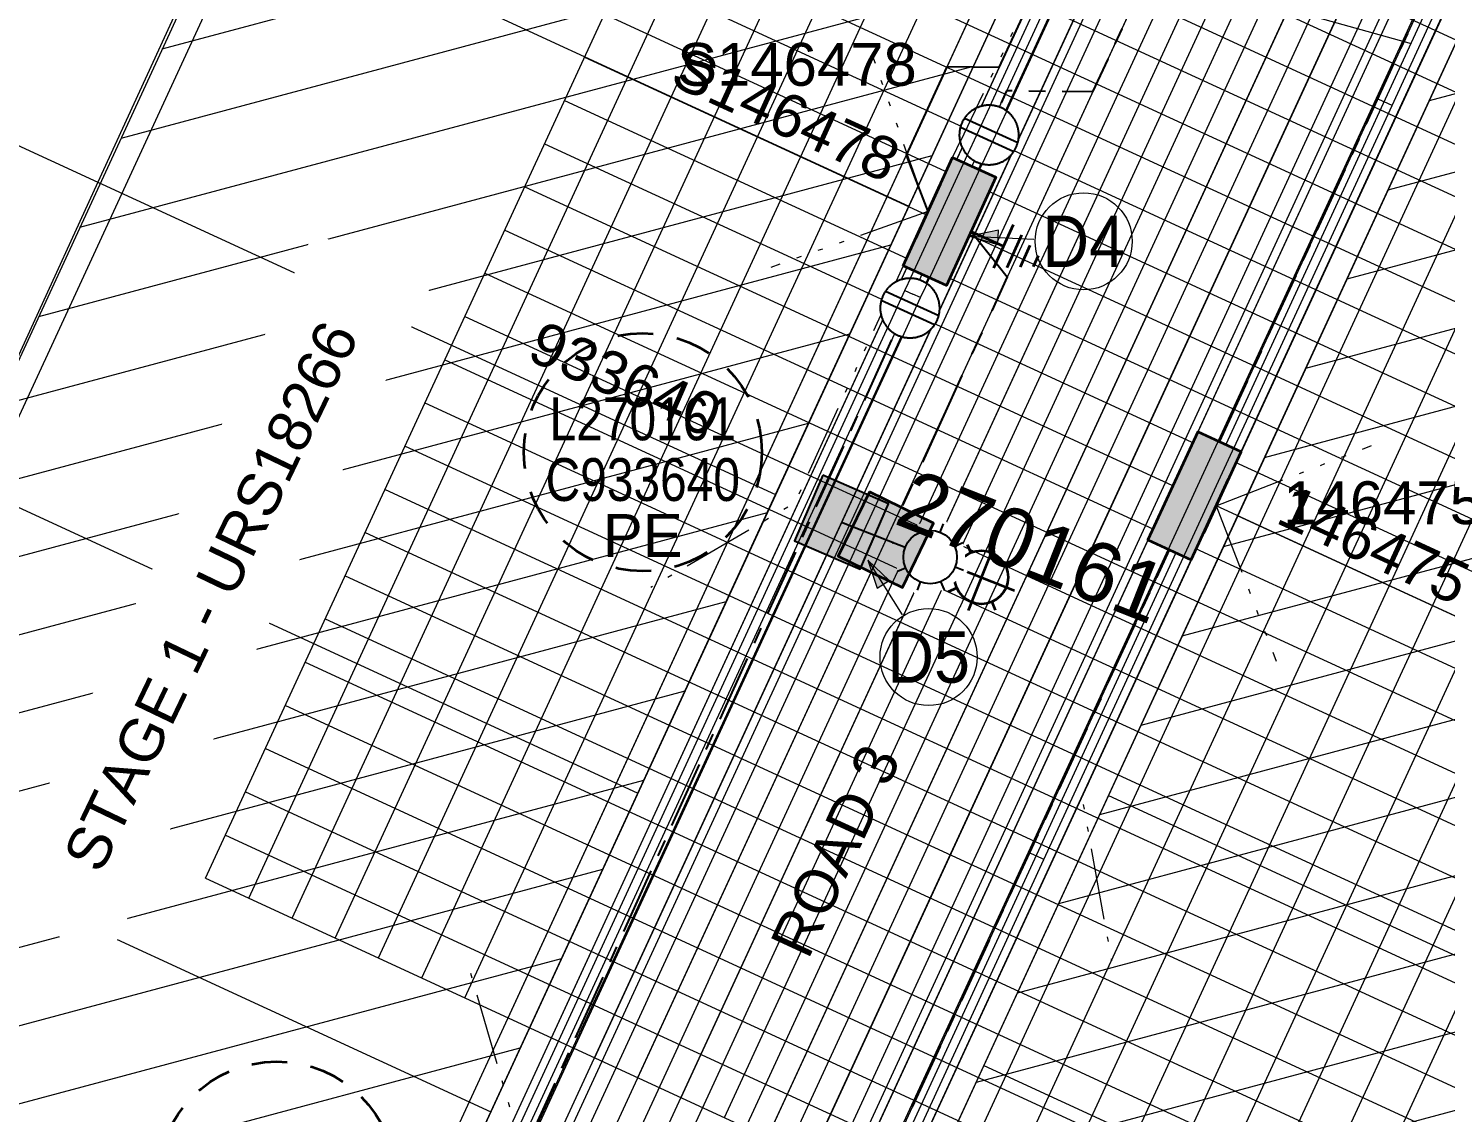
# Model space of a CAD drawing. Header units: metres. Extents: x 0 to 307451, y 0 to 6277344.
# Drawn here: x 305164.5 to 305224.1, y 6275238.9 to 6275284.5 of the extents above; entities that cross this region are included whole.
import ezdxf
from ezdxf import colors
from ezdxf.entities.mleader import LeaderData, LeaderLine
from ezdxf.enums import TextEntityAlignment as Align
from ezdxf.math import Vec2, Vec3

# ---------------------------------------------------------------- set-up
doc = ezdxf.new("R2010")
doc.units = ezdxf.units.M
for name, pattern in [('Cable Exist UG', [7, 4, -1, 1, -1]), ('Dash', [5, 3, -2]), ('PHANTOMX2', [6.6, 3, -0.75, 0.2, -0.75, 0.2, -0.75, 0.2, -0.75])]:
    doc.linetypes.add(name, pattern=pattern)
doc.layers.get('0').update_dxf_attribs({"color": 6})
for name, color, linetype, lineweight in [('_User Miscellaneous1', 30, 'Continuous', 13), ('_User Miscellaneous2', 31, 'Continuous', 13), ('_User Miscellaneous3', 51, 'Continuous', 13), ('_User Miscellaneous7', 3, 'Continuous', 13), ('_User Miscellaneous9', 211, 'Continuous', 13), ('_User_LV_Exist', 5, 'Continuous', 35), ('_User_SL_Exist', 4, 'Continuous', 35), ('Cadastre Developer_SP_NEW', 92, 'Continuous', 15), ('Cadastre Roads_SP_NEW', 214, 'Continuous', 15)]:
    doc.layers.add(name, color=color, linetype=linetype, lineweight=lineweight)
doc.layers.add('_User Miscellaneous10', color=252, linetype='Continuous', lineweight=13, plot=False, transparency=0.75)
doc.layers.add('_User Miscellaneous12', color=252, linetype='Continuous', lineweight=13, plot=False, transparency=0.5)
for name, color, linetype in [('Equip_LV_NEW', 2, 'Continuous'), ('Equip_SP_SL_EXT', 7, 'Continuous'), ('Equip_SP_SL_NEW', 2, 'Continuous'), ('Mains_LV_New_R6', 2, 'Cable Z'), ('Mains_LV_New_T84', 2, 'Cable x'), ('SupportsUG_SP_LV_EXT', 7, 'Continuous'), ('SupportsUG_SP_LV_NEW', 2, 'Continuous'), ('SupportsUG_SP_LV_SL_NEW', 2, 'Continuous')]:
    doc.layers.add(name, color=color, linetype=linetype)
doc.styles.add('SL_LABEL', font='arial.ttf', dxfattribs={"height": 2})
doc.styles.get("Standard").update_dxf_attribs({"font": 'arial.ttf'})
doc.linetypes.add('Cable New UG', pattern='A,5.5,-0.01,["X",Standard,S=1.8,R=0,X=0,Y=-0.94],-1.7', length=7.21)
doc.linetypes.add('Cable x', pattern='A,4.5,-0.01,["X",Standard,S=1.25,R=0,X=0,Y=-0.65],-1.2', length=5.71)
doc.linetypes.add('Cable Z', pattern='A,5,-0.01,["Z",Standard,S=1.5,R=0,X=0,Y=-0.75],-1.3', length=6.31)

# ---------------------------------------------------------------- blocks, each defined once
blk = doc.blocks.new('*U283')
at = {"transparency": 33554559}
for p, q in [((-50, 50), (50, 50)), ((-50, 50), (-50, -50)), ((-48, 50), (-48, -50)), ((-46, 50), (-46, -50)), ((-44, 50), (-44, -50)), ((-42, 50), (-42, -50)), ((-40, 50), (-40, -50)), ((-38, 50), (-38, -50)), ((-36, 50), (-36, -50)), ((-34, 50), (-34, -50)), ((-32, 50), (-32, -50)), ((-30, 50), (-30, -50)), ((-28, 50), (-28, -50)), ((-26, 50), (-26, -50)), ((-24, 50), (-24, -50)), ((-22, 50), (-22, -50)), ((-20, 50), (-20, -50)), ((-18, 50), (-18, -50)), ((-16, 50), (-16, -50)), ((-14, 50), (-14, -50)), ((-12, 50), (-12, -50)), ((-10, 50), (-10, -50)), ((-8, 50), (-8, -50)), ((-6, 50), (-6, -50)), ((-4, 50), (-4, -50)), ((-2, 50), (-2, -50)), ((0, 50), (0, -50)), ((2, 50), (2, -50)), ((4, 50), (4, -50)), ((-50, 48), (50, 48)), ((-50, 46), (50, 46)), ((-50, 44), (50, 44)), ((-50, 42), (50, 42)), ((-50, 40), (50, 40)), ((-50, 38), (50, 38)), ((-50, 36), (50, 36)), ((-50, 34), (50, 34)), ((-50, 32), (50, 32)), ((-50, 30), (50, 30)), ((-50, 28), (50, 28)), ((-50, 26), (50, 26)), ((-50, 24), (50, 24)), ((-50, 22), (50, 22)), ((-50, 20), (50, 20)), ((-50, 18), (50, 18)), ((-50, 16), (50, 16)), ((-50, 14), (50, 14)), ((-50, 12), (50, 12)), ((-50, 10), (50, 10)), ((-50, 8), (50, 8)), ((-50, 6), (50, 6)), ((-50, 4), (50, 4)), ((-50, 2), (50, 2)), ((-50, 0), (50, 0))]:
    blk.add_line(p, q, dxfattribs=at)
blk = doc.blocks.new('*U403')
at = {"width": 0.9}
blk.add_attdef('ASSET_NUM', text='', height=2, dxfattribs=at).set_placement((4, 2), align=Align.MIDDLE_LEFT)
for tag, p, flags in [('SUBURB', (-2, 0), 1), ('STREETNAME', (-1.8, 0), 9), ('PARENT', (-1.6, 0), 9), ('NOTES', (-1.4, 0), 9), ('LOCATION', (-1.2, 0), 9), ('LEGEND', (-1, 0), 9), ('USAGE', (-0.8, 0), 9), ('SUPPORT_TYPE', (-0.6, 0), 9), ('STATE', (-0.4, 0), 9), ('OWNED_BY', (-0.2, 0), 9)]:
    blk.add_attdef(tag, p, '', height=0.2, rotation=270, dxfattribs=dict(flags=flags))
blk.add_wipeout([(1, 2.5), (1, -2.5), (-1, -2.5), (-1, 2.5)])
at = {"layer": 'SupportsUG_SP_LV_EXT'}
h = blk.add_hatch(color=256, dxfattribs=at)
h.dxf.hatch_style = 1
h.paths.add_polyline_path([(-1, 2.5), (-1, -1.25), (-1, 1.25), (-1, -2.5), (1, -2.5), (1, 2.5)])
blk.add_lwpolyline([(-1, 2.5), (-1, -1.25), (-1, 1.25), (-1, -2.5), (1, -2.5), (1, 2.5)], close=True)
blk = doc.blocks.new('LV_UG_LINKS_CLOSED_NEW')
at = {"layer": 'Equip_LV_NEW'}
for tag, flags, p in [('ACTUAL_STATUS', 9, (3.167, -1.667)), ('CONSTRUCTED_VOLTAGE', 9, (3.167, -1.833)), ('OPERATING_VOLTAGE', 9, (3.167, -2.167)), ('ORIENTATION', 9, (3.167, -2.333)), ('NO_PHASES', 9, (3.167, -2)), ('STATE', 9, (3.167, -2.5)), ('SWITCH_TYPE', 9, (3.167, -2.667)), ('USAGE', 9, (3.167, -2.833)), ('NOTES', 9, (3.167, -3)), ('OWNED_BY', 9, (3.167, -3.167)), ('OPERATED_BY', 9, (3.167, -3.333)), ('MAINTAINED_BY', 9, (3.167, -3.5)), ('TYPE', 9, (3.167, -3.833)), ('Z', 1, (3.167, -4)), ('NUMBER_OF_PHASES', 9, (3.167, -3.667))]:
    blk.add_attdef(tag, text='', height=0.167, dxfattribs=dict(at, flags=flags)).set_placement(p, align=Align.MIDDLE_LEFT)
blk.add_wipeout([(4, 1.25), (3.969, 1.25), (3.939, 1.248), (3.908, 1.247), (3.877, 1.244), (3.847, 1.241), (3.817, 1.236), (3.786, 1.232), (3.756, 1.226), (3.726, 1.22), (3.696, 1.213), (3.667, 1.205), (3.637, 1.196), (3.608, 1.187), (3.579, 1.177), (3.55, 1.166), (3.522, 1.155), (3.493, 1.143), (3.466, 1.13), (3.438, 1.117), (3.411, 1.102), (3.384, 1.088), (3.357, 1.072), (3.331, 1.056), (3.306, 1.039), (3.28, 1.022), (3.255, 1.004), (3.231, 0.985), (3.207, 0.966), (3.184, 0.947), (3.161, 0.926), (3.138, 0.905), (3.116, 0.884), (3.095, 0.862), (3.074, 0.839), (3.053, 0.816), (3.034, 0.793), (3.015, 0.769), (2.996, 0.745), (2.978, 0.72), (2.961, 0.694), (2.944, 0.669), (2.928, 0.643), (2.912, 0.616), (2.898, 0.589), (2.883, 0.562), (2.87, 0.534), (2.857, 0.507), (2.845, 0.478), (2.834, 0.45), (2.823, 0.421), (2.813, 0.392), (2.804, 0.363), (2.795, 0.333), (2.787, 0.304), (2.78, 0.274), (2.774, 0.244), (2.768, 0.214), (2.764, 0.183), (2.759, 0.153), (2.756, 0.123), (2.753, 0.092), (2.752, 0.061), (2.75, 0.031), (2.75, 0), (2.75, -0.031), (2.752, -0.061), (2.753, -0.092), (2.756, -0.123), (2.759, -0.153), (2.764, -0.183), (2.768, -0.214), (2.774, -0.244), (2.78, -0.274), (2.787, -0.304), (2.795, -0.333), (2.804, -0.363), (2.813, -0.392), (2.823, -0.421), (2.834, -0.45), (2.845, -0.478), (2.857, -0.507), (2.87, -0.534), (2.883, -0.562), (2.898, -0.589), (2.912, -0.616), (2.928, -0.643), (2.944, -0.669), (2.961, -0.694), (2.978, -0.72), (2.996, -0.745), (3.015, -0.769), (3.034, -0.793), (3.053, -0.816), (3.074, -0.839), (3.095, -0.862), (3.116, -0.884), (3.138, -0.905), (3.161, -0.926), (3.184, -0.947), (3.207, -0.966), (3.231, -0.985), (3.255, -1.004), (3.28, -1.022), (3.306, -1.039), (3.331, -1.056), (3.357, -1.072), (3.384, -1.088), (3.411, -1.102), (3.438, -1.117), (3.466, -1.13), (3.493, -1.143), (3.522, -1.155), (3.55, -1.166), (3.579, -1.177), (3.608, -1.187), (3.637, -1.196), (3.667, -1.205), (3.696, -1.213), (3.726, -1.22), (3.756, -1.226), (3.786, -1.232), (3.817, -1.236), (3.847, -1.241), (3.877, -1.244), (3.908, -1.247), (3.939, -1.248), (3.969, -1.25), (4, -1.25), (4.031, -1.25), (4.061, -1.248), (4.092, -1.247), (4.123, -1.244), (4.153, -1.241), (4.183, -1.236), (4.214, -1.232), (4.244, -1.226), (4.274, -1.22), (4.304, -1.213), (4.333, -1.205), (4.363, -1.196), (4.392, -1.187), (4.421, -1.177), (4.45, -1.166), (4.478, -1.155), (4.507, -1.143), (4.534, -1.13), (4.562, -1.117), (4.589, -1.102), (4.616, -1.088), (4.643, -1.072), (4.669, -1.056), (4.694, -1.039), (4.72, -1.022), (4.745, -1.004), (4.769, -0.985), (4.793, -0.966), (4.816, -0.947), (4.839, -0.926), (4.862, -0.905), (4.884, -0.884), (4.905, -0.862), (4.926, -0.839), (4.947, -0.816), (4.966, -0.793), (4.985, -0.769), (5.004, -0.745), (5.022, -0.72), (5.039, -0.694), (5.056, -0.669), (5.072, -0.643), (5.088, -0.616), (5.102, -0.589), (5.117, -0.562), (5.13, -0.534), (5.143, -0.507), (5.155, -0.478), (5.166, -0.45), (5.177, -0.421), (5.187, -0.392), (5.196, -0.363), (5.205, -0.333), (5.213, -0.304), (5.22, -0.274), (5.226, -0.244), (5.232, -0.214), (5.236, -0.183), (5.241, -0.153), (5.244, -0.123), (5.247, -0.092), (5.248, -0.061), (5.25, -0.031), (5.25, 0), (5.25, 0.031), (5.248, 0.061), (5.247, 0.092), (5.244, 0.123), (5.241, 0.153), (5.236, 0.183), (5.232, 0.214), (5.226, 0.244), (5.22, 0.274), (5.213, 0.304), (5.205, 0.333), (5.196, 0.363), (5.187, 0.392), (5.177, 0.421), (5.166, 0.45), (5.155, 0.478), (5.143, 0.507), (5.13, 0.534), (5.117, 0.562), (5.102, 0.589), (5.088, 0.616), (5.072, 0.643), (5.056, 0.669), (5.039, 0.694), (5.022, 0.72), (5.004, 0.745), (4.985, 0.769), (4.966, 0.793), (4.947, 0.816), (4.926, 0.839), (4.905, 0.862), (4.884, 0.884), (4.862, 0.905), (4.839, 0.926), (4.816, 0.947), (4.793, 0.966), (4.769, 0.985), (4.745, 1.004), (4.72, 1.022), (4.694, 1.039), (4.669, 1.056), (4.643, 1.072), (4.616, 1.088), (4.589, 1.102), (4.562, 1.117), (4.534, 1.13), (4.507, 1.143), (4.478, 1.155), (4.45, 1.166), (4.421, 1.177), (4.392, 1.187), (4.363, 1.196), (4.333, 1.205), (4.304, 1.213), (4.274, 1.22), (4.244, 1.226), (4.214, 1.232), (4.183, 1.236), (4.153, 1.241), (4.123, 1.244), (4.092, 1.247), (4.061, 1.248), (4.031, 1.25)]).dxf.layer = 'Equip_LV_NEW'
for p, q in [((3.792, 1.232), (3.792, -1.232)), ((4.208, 1.232), (4.208, -1.232))]:
    blk.add_line(p, q, dxfattribs=at)
at = {"layer": 'Equip_LV_NEW', "flags": 128}
blk.add_lwpolyline([(4, 1.25), (3.969, 1.25), (3.939, 1.248), (3.908, 1.247), (3.877, 1.244), (3.847, 1.241), (3.817, 1.236), (3.786, 1.232), (3.756, 1.226), (3.726, 1.22), (3.696, 1.213), (3.667, 1.205), (3.637, 1.196), (3.608, 1.187), (3.579, 1.177), (3.55, 1.166), (3.522, 1.155), (3.493, 1.143), (3.466, 1.13), (3.438, 1.117), (3.411, 1.102), (3.384, 1.088), (3.357, 1.072), (3.331, 1.056), (3.306, 1.039), (3.28, 1.022), (3.255, 1.004), (3.231, 0.985), (3.207, 0.966), (3.184, 0.947), (3.161, 0.926), (3.138, 0.905), (3.116, 0.884), (3.095, 0.862), (3.074, 0.839), (3.053, 0.816), (3.034, 0.793), (3.015, 0.769), (2.996, 0.745), (2.978, 0.72), (2.961, 0.694), (2.944, 0.669), (2.928, 0.643), (2.912, 0.616), (2.898, 0.589), (2.883, 0.562), (2.87, 0.534), (2.857, 0.507), (2.845, 0.478), (2.834, 0.45), (2.823, 0.421), (2.813, 0.392), (2.804, 0.363), (2.795, 0.333), (2.787, 0.304), (2.78, 0.274), (2.774, 0.244), (2.768, 0.214), (2.764, 0.183), (2.759, 0.153), (2.756, 0.123), (2.753, 0.092), (2.752, 0.061), (2.75, 0.031), (2.75, 0), (2.75, -0.031), (2.752, -0.061), (2.753, -0.092), (2.756, -0.123), (2.759, -0.153), (2.764, -0.183), (2.768, -0.214), (2.774, -0.244), (2.78, -0.274), (2.787, -0.304), (2.795, -0.333), (2.804, -0.363), (2.813, -0.392), (2.823, -0.421), (2.834, -0.45), (2.845, -0.478), (2.857, -0.507), (2.87, -0.534), (2.883, -0.562), (2.898, -0.589), (2.912, -0.616), (2.928, -0.643), (2.944, -0.669), (2.961, -0.694), (2.978, -0.72), (2.996, -0.745), (3.015, -0.769), (3.034, -0.793), (3.053, -0.816), (3.074, -0.839), (3.095, -0.862), (3.116, -0.884), (3.138, -0.905), (3.161, -0.926), (3.184, -0.947), (3.207, -0.966), (3.231, -0.985), (3.255, -1.004), (3.28, -1.022), (3.306, -1.039), (3.331, -1.056), (3.357, -1.072), (3.384, -1.088), (3.411, -1.102), (3.438, -1.117), (3.466, -1.13), (3.493, -1.143), (3.522, -1.155), (3.55, -1.166), (3.579, -1.177), (3.608, -1.187), (3.637, -1.196), (3.667, -1.205), (3.696, -1.213), (3.726, -1.22), (3.756, -1.226), (3.786, -1.232), (3.817, -1.236), (3.847, -1.241), (3.877, -1.244), (3.908, -1.247), (3.939, -1.248), (3.969, -1.25), (4, -1.25), (4.031, -1.25), (4.061, -1.248), (4.092, -1.247), (4.123, -1.244), (4.153, -1.241), (4.183, -1.236), (4.214, -1.232), (4.244, -1.226), (4.274, -1.22), (4.304, -1.213), (4.333, -1.205), (4.363, -1.196), (4.392, -1.187), (4.421, -1.177), (4.45, -1.166), (4.478, -1.155), (4.507, -1.143), (4.534, -1.13), (4.562, -1.117), (4.589, -1.102), (4.616, -1.088), (4.643, -1.072), (4.669, -1.056), (4.694, -1.039), (4.72, -1.022), (4.745, -1.004), (4.769, -0.985), (4.793, -0.966), (4.816, -0.947), (4.839, -0.926), (4.862, -0.905), (4.884, -0.884), (4.905, -0.862), (4.926, -0.839), (4.947, -0.816), (4.966, -0.793), (4.985, -0.769), (5.004, -0.745), (5.022, -0.72), (5.039, -0.694), (5.056, -0.669), (5.072, -0.643), (5.088, -0.616), (5.102, -0.589), (5.117, -0.562), (5.13, -0.534), (5.143, -0.507), (5.155, -0.478), (5.166, -0.45), (5.177, -0.421), (5.187, -0.392), (5.196, -0.363), (5.205, -0.333), (5.213, -0.304), (5.22, -0.274), (5.226, -0.244), (5.232, -0.214), (5.236, -0.183), (5.241, -0.153), (5.244, -0.123), (5.247, -0.092), (5.248, -0.061), (5.25, -0.031), (5.25, 0), (5.25, 0.031), (5.248, 0.061), (5.247, 0.092), (5.244, 0.123), (5.241, 0.153), (5.236, 0.183), (5.232, 0.214), (5.226, 0.244), (5.22, 0.274), (5.213, 0.304), (5.205, 0.333), (5.196, 0.363), (5.187, 0.392), (5.177, 0.421), (5.166, 0.45), (5.155, 0.478), (5.143, 0.507), (5.13, 0.534), (5.117, 0.562), (5.102, 0.589), (5.088, 0.616), (5.072, 0.643), (5.056, 0.669), (5.039, 0.694), (5.022, 0.72), (5.004, 0.745), (4.985, 0.769), (4.966, 0.793), (4.947, 0.816), (4.926, 0.839), (4.905, 0.862), (4.884, 0.884), (4.862, 0.905), (4.839, 0.926), (4.816, 0.947), (4.793, 0.966), (4.769, 0.985), (4.745, 1.004), (4.72, 1.022), (4.694, 1.039), (4.669, 1.056), (4.643, 1.072), (4.616, 1.088), (4.589, 1.102), (4.562, 1.117), (4.534, 1.13), (4.507, 1.143), (4.478, 1.155), (4.45, 1.166), (4.421, 1.177), (4.392, 1.187), (4.363, 1.196), (4.333, 1.205), (4.304, 1.213), (4.274, 1.22), (4.244, 1.226), (4.214, 1.232), (4.183, 1.236), (4.153, 1.241), (4.123, 1.244), (4.092, 1.247), (4.061, 1.248), (4.031, 1.25)], close=True, dxfattribs=at)
blk = doc.blocks.new('*U402')
at = {"layer": '_User_LV_Exist'}
for p, q in [((2.5, 1), (2.5, -1)), ((3, 0.75), (3, -0.75)), ((3.5, 0.5), (3.5, -0.5)), ((4, 0.25), (4, -0.25))]:
    blk.add_line(p, q, dxfattribs=at)
at = {"width": 0.9}
blk.add_attdef('ASSET_NUM', text='', height=2, dxfattribs=at).set_placement((4, 2), align=Align.MIDDLE_LEFT)
for tag, p, flags in [('SUBURB', (-2, 0), 1), ('STREETNAME', (-1.8, 0), 9), ('PARENT', (-1.6, 0), 9), ('NOTES', (-1.4, 0), 9), ('LOCATION', (-1.2, 0), 9), ('LEGEND', (-1, 0), 9), ('USAGE', (-0.8, 0), 9), ('SUPPORT_TYPE', (-0.6, 0), 9), ('STATE', (-0.4, 0), 9), ('OWNED_BY', (-0.2, 0), 9)]:
    blk.add_attdef(tag, p, '', height=0.2, rotation=270, dxfattribs=dict(flags=flags))
blk.add_wipeout([(1, 2.5), (1, -2.5), (-1, -2.5), (-1, 2.5)])
at = {"layer": 'SupportsUG_SP_LV_EXT'}
h = blk.add_hatch(color=256, dxfattribs=at)
h.dxf.hatch_style = 1
h.paths.add_polyline_path([(-1, 2.5), (-1, -1.25), (-1, 1.25), (-1, -2.5), (1, -2.5), (1, 2.5)])
blk.add_lwpolyline([(-1, 2.5), (-1, -1.25), (-1, 1.25), (-1, -2.5), (1, -2.5), (1, 2.5)], close=True)
at = {"layer": '_User_LV_Exist'}
blk.add_line((1, 0), (2.5, 0), dxfattribs=at)
at = {"layer": 'Equip_LV_NEW', "ltscale": 10, "xscale": -1}
for rotation in [270, 90]:
    blk.add_blockref('LV_UG_LINKS_CLOSED_NEW', (0, 0), dxfattribs=dict(at, rotation=rotation))
blk = doc.blocks.new('*U239')
at = {"layer": 'Equip_SP_SL_EXT'}
h = blk.add_hatch(color=256, dxfattribs=at)
h.dxf.hatch_style = 1
h.paths.add_polyline_path([(-1.5, 1.5), (-1.5, -1.5), (1.5, -1.5), (1.5, 1.5)])
blk.add_lwpolyline([(-1.5, 1.5), (-1.5, -1.5), (1.5, -1.5), (1.5, 1.5)], close=True)
at = {"width": 0.9, "flags": 8}
blk.add_attdef('ASSET_NUM', text='', height=2, dxfattribs=at).set_placement((4, 2), align=Align.MIDDLE_LEFT)
at = {"flags": 1}
blk.add_attdef('Z', (-2.351, -1.813), '', height=0.2, rotation=270, dxfattribs=at)
at = {"flags": 9}
for tag, p in [('NOTES', (-2, -1.813)), ('SUBURB', (-1.8, -1.813)), ('STREETNAME', (-1.6, -1.813)), ('LOCATION', (-1.4, -1.813)), ('LEGEND', (-1.2, -1.813)), ('USAGE', (-1, -1.813)), ('STATE', (-0.8, -1.813)), ('OWNED_BY', (-0.6, -1.813)), ('COLUMN_TYPE', (-0.4, -1.813)), ('STREET_CODE', (-0.2, -1.813)), ('STRUCTURE_PLANT_NUMBER', (0.031, -1.813))]:
    blk.add_attdef(tag, text='', height=0.2, rotation=270, dxfattribs=at).set_placement(p, align=Align.MIDDLE_LEFT)
blk = doc.blocks.new('SL_LANTERN_NEW')
at = {"flags": 9}
for tag, p in [('LANTNUMBER', (-1.4, 2.6)), ('LOUTREACH', (-1.4, 2.2)), ('LOUTREACHVOCAB', (-1.4, 2)), ('LRATECODE', (-1.4, 1.8)), ('LREMOVE', (-1.4, 1.6)), ('LREPLACE', (-1.4, 1.4)), ('LTYPEVOCAB', (-1.4, 1)), ('LEGEND', (-1.4, 0.8)), ('LTYPE', (-1.4, 1.2)), ('SUBURB', (-1.4, 0.6)), ('STREETNAME', (-1.4, 0.4)), ('LOCATION', (-1.4, 0.2)), ('LNEW', (-6.4, 0)), ('LMASTVOCAB', (-6.2, 0)), ('LMAST', (-6, 0)), ('LLAMPVOCAB', (-5.8, 0)), ('LLAMP', (-5.6, 0)), ('LEXIST', (-5.4, 0)), ('LCHARGE3PERCENT', (-5.2, 0)), ('LCHARGE3', (-5, 0)), ('LCHARGE2PERCENT', (-4.8, 0)), ('LCHARGE2', (-4.6, 0)), ('LCHARGE1PERCENT', (-4.4, 0)), ('LCHARGE1', (-4.2, 0)), ('LCATEGORY', (-4, 0)), ('LBRACKETVOCAB', (-3.8, 0)), ('LBRACKET', (-3.6, 0)), ('LKINGHEIGHT', (-3.4, 0)), ('CREPLACE', (-3.2, 0)), ('CREMOVE', (-3, 0)), ('CNUMBER', (-2.8, 0)), ('CNEW', (-2.6, 0)), ('CEXIST', (-2.4, 0)), ('USAGE', (-2.2, 0)), ('STATE', (-2, 0)), ('OWNED_BY', (-1.8, 0)), ('ORIENTATION', (-1.6, 0)), ('OPERATING_VOLTAGE', (-1.4, 0)), ('NOTES', (-1.4, 0)), ('NO_PHASES', (-1.2, 0)), ('LANTERN_TYPE', (-1, 0)), ('LANTERN_PURPOSE', (-0.8, 0)), ('CONTROL_TYPE', (-0.6, 0)), ('CONSTRUCTED_VOLTAGE', (-0.4, 0)), ('MAINTAINED_BY', (-1.4, -0.663))]:
    blk.add_attdef(tag, text='', height=0.2, rotation=270, dxfattribs=at).set_placement(p, align=Align.MIDDLE_LEFT)
at = {"style": 'SL_LABEL', "flags": 8}
blk.add_attdef('ASSET_NUM', text='', height=1, dxfattribs=at).set_placement((7, 1), align=Align.MIDDLE_LEFT)
for tag, p, height, flags in [('OPERATED_BY', (-1.4, -0.407), 0.2, 9), ('Z', (0, 0), 0.001, 1)]:
    blk.add_attdef(tag, p, '', height=height, rotation=270, dxfattribs=dict(flags=flags))
at = {"style": 'SL_LABEL', "flags": 9}
blk.add_attdef('STREET_CODE', text='', height=0.001, rotation=270, dxfattribs=at).set_placement((0.001, 0), align=Align.MIDDLE_LEFT)
at = {"flags": 8}
blk.add_attdef('LNUMBER', text='', height=1, dxfattribs=at).set_placement((7, -1), align=Align.MIDDLE_LEFT)
blk.add_wipeout([(5.688, 0), (5.061, -1.061), (4, -1.688), (2.939, -1.061), (2.313, 0), (2.939, 1.061), (4, 1.687), (5.061, 1.061)])
for p, q in [((4, 1.5), (4, 1.125)), ((2.939, 1.061), (3.205, 0.795)), ((5.061, 1.061), (4.795, 0.795)), ((0, 0), (2.875, 0)), ((5.125, 0), (5.5, 0)), ((2.939, -1.061), (3.205, -0.795)), ((4, -1.125), (4, -1.5)), ((5.061, -1.061), (4.795, -0.795))]:
    blk.add_line(p, q)
blk.add_circle((4, 0), 1.125)
blk = doc.blocks.new('*U199')
at = {"linetype": 'Dash', "ltscale": 0.5}
blk.add_circle((0, 0), 5, dxfattribs=at)
at = {"insert": (0, -2.6), "char_height": 1.8, "attachment_point": 2}
blk.add_mtext('PE', dxfattribs=at)
at = {"width": 0.8}
blk.add_attdef('SNUMBER', text='', height=1.8, dxfattribs=at).set_placement((0, 0.5), align=Align.CENTER)
at = {"flags": 1}
blk.add_attdef('Z', (0, 0), '', height=0.2, dxfattribs=at)
at = {"width": 0.8}
blk.add_attdef('CNUMBER', text='', height=1.8, dxfattribs=at).set_placement((0, -0.25), align=Align.TOP_CENTER)
blk = doc.blocks.new('*U340')
h = blk.add_hatch(color=256)
h.dxf.hatch_style = 1
h.paths.add_polyline_path([(-2.55, -1.6), (-2.78, -1.156), (-3.553, -1.838)])
blk.add_line((-3.553, -1.838), (-1.554, -0.804))
at = {"flags": 128}
blk.add_lwpolyline([(-2.55, -1.6), (-2.78, -1.156), (-3.553, -1.838), (-2.55, -1.6)], dxfattribs=at)
blk.add_circle((0, 0), 1.7)
at = {"width": 0.9}
blk.add_attdef('CODE', text='', height=1.8, dxfattribs=at).set_placement((0, 0), align=Align.MIDDLE_CENTER)
at = {"flags": 1}
blk.add_attdef('Z', (0, 0), '', height=0.2, dxfattribs=at)
blk = doc.blocks.new('*U341')
h = blk.add_hatch(color=256)
h.dxf.hatch_style = 1
h.paths.add_polyline_path([(-2.768, 1.184), (-2.534, 1.626), (-3.534, 1.873)])
blk.add_line((-3.534, 1.873), (-1.546, 0.819))
at = {"flags": 128}
blk.add_lwpolyline([(-2.768, 1.184), (-2.534, 1.626), (-3.534, 1.873), (-2.768, 1.184)], dxfattribs=at)
blk.add_circle((0, 0), 1.7)
at = {"width": 0.9}
blk.add_attdef('CODE', text='', height=1.8, dxfattribs=at).set_placement((0, 0), align=Align.MIDDLE_CENTER)
at = {"flags": 1}
blk.add_attdef('Z', (0, 0), '', height=0.2, dxfattribs=at)
blk = doc.blocks.new('*U404')
at = {"flags": 9}
for tag, p in [('LANTNUMBER', (-1.4, 2.6)), ('LOUTREACH', (-1.4, 2.2)), ('LOUTREACHVOCAB', (-1.4, 2)), ('LRATECODE', (-1.4, 1.8)), ('LREMOVE', (-1.4, 1.6)), ('LREPLACE', (-1.4, 1.4)), ('LTYPEVOCAB', (-1.4, 1)), ('LEGEND', (-1.4, 0.8)), ('LTYPE', (-1.4, 1.2)), ('SUBURB', (-1.4, 0.6)), ('STREETNAME', (-1.4, 0.4)), ('LOCATION', (-1.4, 0.2)), ('LNEW', (-6.4, 0)), ('LMASTVOCAB', (-6.2, 0)), ('LMAST', (-6, 0)), ('LLAMPVOCAB', (-5.8, 0)), ('LLAMP', (-5.6, 0)), ('LEXIST', (-5.4, 0)), ('LCHARGE3PERCENT', (-5.2, 0)), ('LCHARGE3', (-5, 0)), ('LCHARGE2PERCENT', (-4.8, 0)), ('LCHARGE2', (-4.6, 0)), ('LCHARGE1PERCENT', (-4.4, 0)), ('LCHARGE1', (-4.2, 0)), ('LCATEGORY', (-4, 0)), ('LBRACKETVOCAB', (-3.8, 0)), ('LBRACKET', (-3.6, 0)), ('LKINGHEIGHT', (-3.4, 0)), ('CREPLACE', (-3.2, 0)), ('CREMOVE', (-3, 0)), ('CNUMBER', (-2.8, 0)), ('CNEW', (-2.6, 0)), ('CEXIST', (-2.4, 0)), ('USAGE', (-2.2, 0)), ('STATE', (-2, 0)), ('OWNED_BY', (-1.8, 0)), ('ORIENTATION', (-1.6, 0)), ('OPERATING_VOLTAGE', (-1.4, 0)), ('NOTES', (-1.4, 0)), ('NO_PHASES', (-1.2, 0)), ('LANTERN_TYPE', (-1, 0)), ('LANTERN_PURPOSE', (-0.8, 0)), ('CONTROL_TYPE', (-0.6, 0)), ('CONSTRUCTED_VOLTAGE', (-0.4, 0)), ('MAINTAINED_BY', (-1.4, -0.663))]:
    blk.add_attdef(tag, text='', height=0.2, rotation=270, dxfattribs=at).set_placement(p, align=Align.MIDDLE_LEFT)
at = {"style": 'SL_LABEL', "flags": 8}
blk.add_attdef('ASSET_NUM', text='', height=1, dxfattribs=at).set_placement((7, 1), align=Align.MIDDLE_LEFT)
for tag, p, height, flags in [('OPERATED_BY', (-1.4, -0.407), 0.2, 9), ('Z', (0, 0), 0.001, 1)]:
    blk.add_attdef(tag, p, '', height=height, rotation=270, dxfattribs=dict(flags=flags))
at = {"style": 'SL_LABEL', "flags": 9}
blk.add_attdef('STREET_CODE', text='', height=0.001, rotation=270, dxfattribs=at).set_placement((0.001, 0), align=Align.MIDDLE_LEFT)
at = {"flags": 8}
blk.add_attdef('LNUMBER', text='', height=1, dxfattribs=at).set_placement((7, -1), align=Align.MIDDLE_LEFT)
blk.add_wipeout([(5.688, 0), (5.061, -1.061), (4, -1.688), (2.939, -1.061), (2.313, 0), (2.939, 1.061), (4, 1.687), (5.061, 1.061)])
for p, q in [((4, 1.5), (4, 1.125)), ((4, 1.5), (4, -1.5)), ((2.939, 1.061), (3.205, 0.795)), ((5.061, 1.061), (4.795, 0.795)), ((0, 0), (2.875, 0)), ((2.5, 0), (5.5, 0)), ((5.125, 0), (5.5, 0)), ((2.939, -1.061), (3.205, -0.795)), ((4, -1.125), (4, -1.5)), ((5.061, -1.061), (4.795, -0.795))]:
    blk.add_line(p, q)
blk.add_circle((4, 0), 1.125)

msp = doc.modelspace()

# ---------------------------------------------------------------- linework, layer by layer
at = {"layer": '_User Miscellaneous1'}
for p, q in [((305221.1579, 6275281.5787), (305223.1229, 6275285.8383)), ((305221.8117, 6275281.2771), (305223.6517, 6275285.2659)), ((305221.1579, 6275281.5787), (305221.4848, 6275281.4279)), ((305221.8117, 6275281.2771), (305221.4848, 6275281.4279)), ((305199.6455, 6275234.9456), (305206.5363, 6275249.8831)), ((305206.5363, 6275249.8831), (305206.8632, 6275249.7323)), ((305207.1901, 6275249.5815), (305206.8632, 6275249.7323)), ((305200.2993, 6275234.644), (305207.1901, 6275249.5815))]:
    msp.add_line(p, q, dxfattribs=at)
at = {"layer": '_User Miscellaneous10', "ltscale": 0.7, "flags": 128}
msp.add_lwpolyline([(305222.6291, 6275283.8642), (305207.0192, 6275288.2224)], dxfattribs=at)
at = {"layer": '_User Miscellaneous10', "color": 2, "linetype": 'PHANTOMX2', "flags": 128}
msp.add_lwpolyline([(305180.4141, 6275228.8666), (305184.8961, 6275238.679), (305182.9403, 6275245.4002)], dxfattribs=at)
at = {"layer": '_User Miscellaneous9', "ltscale": 0.5, "transparency": 33554687, "flags": 128}
msp.add_lwpolyline([(305185.1935, 6275316.7125), (305179.0387, 6275303.3046), (305173.0188, 6275290.1903), (305167.4452, 6275278.0484), (305161.6838, 6275265.4975), (305155.5303, 6275252.0924), (305149.9567, 6275239.9505), (305143.2275, 6275225.2912), (305143.2184, 6275225.2713)], dxfattribs=at)
at = {"layer": 'Cadastre Developer_SP_NEW', "ltscale": 0.5, "transparency": 33554687, "flags": 128}
for points in [[(305185.1935, 6275316.7125), (305179.0387, 6275303.3046), (305173.0188, 6275290.1903), (305167.4452, 6275278.0484), (305161.6838, 6275265.4975), (305155.5303, 6275252.0924), (305149.9567, 6275239.9505), (305143.2275, 6275225.2912), (305143.2184, 6275225.2713)], [(305144.6829, 6275303.2619), (305173.0188, 6275290.1903), (305201.5125, 6275277.0458)], [(305139.0866, 6275291.1305), (305167.4452, 6275278.0484), (305195.9161, 6275264.9144)], [(305133.3017, 6275278.5905), (305161.6838, 6275265.4975), (305190.1313, 6275252.3744)], [(305127.1231, 6275265.197), (305155.5303, 6275252.0924), (305183.9526, 6275238.9808)], [(305215.3312, 6275264.0303), (305227.1266, 6275258.5889), (305238.4952, 6275253.3445), (305244.3884, 6275250.6259), (305249.8456, 6275248.1084), (305261.6502, 6275242.6628), (305273.4456, 6275237.2215)], [(305209.9066, 6275252.2712), (305238.9638, 6275238.8668), (305268.021, 6275225.4624)], [(305204.6705, 6275240.9207), (305233.7277, 6275227.5163), (305262.7849, 6275214.1119)]]:
    msp.add_lwpolyline(points, dxfattribs=at)
at = {"layer": 'Mains_LV_New_T84', "color": 5, "linetype": 'Cable Exist UG', "ltscale": 0.7, "flags": 128}
msp.add_lwpolyline([(305261.57, 6275275.9727), (305230.1148, 6275290.4833), (305217.8645, 6275286.2327), (305212.0108, 6275287.8671), (305209.2313, 6275281.8417), (305205.6162, 6275281.8832), (305205.388, 6275281.3886)], dxfattribs=at)

# ---------------------------------------------------------------- block references
at = {"layer": '_User_SL_Exist', "rotation": 338.4596486177902}
msp.add_blockref('*U404', (305200.8389, 6275262.9086), dxfattribs=at)
at = {"layer": '_User_SL_Exist', "linetype": 'ByBlock', "lineweight": -2}
ref = msp.add_blockref('*U199', (305174.9595, 6275236.085), dxfattribs=at)
ref.add_attrib('SNUMBER', 'L270160', dxfattribs={"layer": '0', "height": 1.8, "width": 0.8}).set_placement((305174.9595, 6275236.585), align=Align.CENTER)
ref.add_attrib('CNUMBER', 'C933639', dxfattribs={"height": 1.8, "width": 0.8}).set_placement((305174.9595, 6275235.835), align=Align.TOP_CENTER)

# ---------------------------------------------------------------- texts
at = {"layer": '_User Miscellaneous1'}
msp.add_text('ROAD 3', height=1.8, rotation=65.236944, dxfattribs=at).set_placement((305199.2419, 6275249.5792), align=Align.CENTER)
at = {"layer": '_User_LV_Exist'}
msp.add_text('ROAD 3', height=1.8, rotation=65.236944, dxfattribs=at).set_placement((305199.2419, 6275249.5792), align=Align.CENTER)

# ---------------------------------------------------------------- next in the draw order: hatches: boundary and pattern name
at = {"layer": '_User Miscellaneous3', "ltscale": 0.7, "transparency": 33554495}
h = msp.add_hatch(dxfattribs=at)
h.set_pattern_fill('ANSI31', color=256, angle=330)
h.paths.add_polyline_path([(305143.2275, 6275225.2912), (305185.3648, 6275316.6334), (305213.7369, 6275303.545), (305171.5996, 6275212.2028)])
h = msp.add_hatch(dxfattribs=at)
h.set_pattern_fill('ANSI31', color=256, angle=330)
h.paths.add_polyline_path([(305187.9443, 6275204.6629), (305224.6361, 6275284.2006), (305229.9438, 6275286.1572), (305280.7938, 6275262.6994), (305282.7504, 6275257.3917), (305246.0609, 6275177.8586)])

# ---------------------------------------------------------------- next in the draw order: linework, layer by layer
at = {"layer": '_User Miscellaneous10', "ltscale": 0.7, "flags": 128}
for points in [[(305143.2275, 6275225.2912), (305185.3648, 6275316.6334), (305213.7369, 6275303.545), (305171.5996, 6275212.2028), (305143.2275, 6275225.2912)], [(305213.7369, 6275303.545), (305171.5996, 6275212.2028), (305187.9443, 6275204.6628), (305224.636, 6275284.2006), (305229.9437, 6275286.1572), (305280.7938, 6275262.6994), (305282.7504, 6275257.3917), (305246.0587, 6275177.8539), (305262.4034, 6275170.3139), (305299.0951, 6275249.8517), (305304.4028, 6275251.8083), (305353.8273, 6275229.0082), (305356.273, 6275222.3735)], [(305214.6449, 6275303.1262), (305172.9265, 6275212.692), (305187.4551, 6275205.9897), (305223.9015, 6275284.9956), (305229.9865, 6275287.2387), (305281.5888, 6275263.4339), (305283.832, 6275257.3489), (305247.3856, 6275178.3431), (305261.9142, 6275171.6409), (305298.3606, 6275250.6467), (305304.4456, 6275252.8898), (305354.6223, 6275229.7427), (305357.2113, 6275222.7194)], [(305215.553, 6275302.7073), (305174.2535, 6275213.1811), (305186.966, 6275207.3167), (305223.167, 6275285.7906), (305230.0293, 6275288.3202), (305282.3838, 6275264.1684), (305284.9135, 6275257.3061), (305248.7126, 6275178.8322), (305261.4251, 6275172.9678), (305297.626, 6275251.4417), (305304.4883, 6275253.9714), (305355.4173, 6275230.4772), (305358.1496, 6275223.0653)], [(305216.461, 6275302.2884), (305175.5804, 6275213.6703), (305186.4768, 6275208.6436), (305222.4324, 6275286.5856), (305230.072, 6275289.4018), (305283.1789, 6275264.903), (305285.9951, 6275257.2634), (305250.0395, 6275179.3214), (305260.9359, 6275174.2947), (305296.8915, 6275252.2367), (305304.5311, 6275255.0529), (305356.2123, 6275231.2118), (305359.0879, 6275223.4112)], [(305217.369, 6275301.8695), (305176.9073, 6275214.1594), (305185.9877, 6275209.9705), (305221.6979, 6275287.3806), (305230.1148, 6275290.4833), (305283.9739, 6275265.6375), (305287.0766, 6275257.2206), (305251.3664, 6275179.8105), (305260.4468, 6275175.6217), (305296.157, 6275253.0317), (305304.5739, 6275256.1345), (305357.0073, 6275231.9463), (305360.0261, 6275223.7571)], [(305218.2771, 6275301.4506), (305178.2343, 6275214.6486), (305185.4986, 6275211.2975), (305220.9634, 6275288.1756), (305230.1576, 6275291.5649), (305284.7689, 6275266.372), (305288.1582, 6275257.1778), (305252.6933, 6275180.2997), (305259.9576, 6275176.9486), (305295.4225, 6275253.8267), (305304.6166, 6275257.216), (305357.8023, 6275232.6808), (305360.9644, 6275224.1029)], [(305219.1851, 6275301.0317), (305179.5612, 6275215.1377), (305185.0094, 6275212.6244), (305220.2288, 6275288.9706), (305230.2003, 6275292.6464), (305285.5639, 6275267.1066), (305289.2397, 6275257.1351), (305254.0203, 6275180.7888), (305259.4685, 6275178.2755), (305294.6879, 6275254.6217), (305304.6594, 6275258.2976), (305358.5973, 6275233.4153), (305361.9027, 6275224.4488)], [(305220.0932, 6275300.6128), (305180.8881, 6275215.6269), (305184.5203, 6275213.9513), (305219.4943, 6275289.7656), (305230.2431, 6275293.728), (305286.3589, 6275267.8411), (305290.3212, 6275257.0923), (305255.3472, 6275181.278), (305258.9793, 6275179.6024), (305293.9534, 6275255.4168), (305304.7022, 6275259.3791), (305359.3924, 6275234.1499), (305362.841, 6275224.7947)], [(305221.0012, 6275300.1939), (305182.215, 6275216.116), (305184.0311, 6275215.2782), (305218.7598, 6275290.5606), (305230.2859, 6275294.8095), (305287.1539, 6275268.5756), (305291.4028, 6275257.0495), (305256.6741, 6275181.7671), (305258.4902, 6275180.9294), (305293.2189, 6275256.2118), (305304.7449, 6275260.4607), (305360.1874, 6275234.8844), (305363.7793, 6275225.1406)], [(305187.9443, 6275204.6629), (305224.6361, 6275284.2006), (305229.9438, 6275286.1572), (305280.7938, 6275262.6994), (305282.7504, 6275257.3917), (305246.0609, 6275177.8586), (305187.9446, 6275204.6634)]]:
    msp.add_lwpolyline(points, dxfattribs=at)
msp.add_lwpolyline([(305144.5544, 6275225.7804), (305185.8539, 6275315.3065), (305212.41, 6275303.0559), (305171.1105, 6275213.5297)], close=True, dxfattribs=at)
at = {"layer": '_User Miscellaneous10', "color": 4, "ltscale": 0.7, "flags": 128}
msp.add_lwpolyline([(305215.2806, 6275302.8329), (305173.8554, 6275213.0344), (305187.1127, 6275206.9186), (305223.3873, 6275285.5521), (305230.0164, 6275287.9958), (305282.1453, 6275263.9481), (305284.589, 6275257.319), (305248.3145, 6275178.6855), (305261.5718, 6275172.5697), (305297.8464, 6275251.2032), (305304.4755, 6275253.6469), (305355.1788, 6275230.2569), (305358.4582, 6275221.3607)], dxfattribs=at)
at = {"layer": 'Cadastre Developer_SP_NEW', "ltscale": 0.5, "transparency": 33554687, "flags": 128}
for points in [[(305171.5996, 6275212.2028), (305178.3563, 6275226.8495), (305183.9526, 6275238.9808), (305190.1313, 6275252.3744), (305195.9161, 6275264.9144), (305201.5125, 6275277.0458), (305207.557, 6275290.1488), (305213.7369, 6275303.545)], [(305224.636, 6275284.2006), (305215.3312, 6275264.0303), (305209.9066, 6275252.2712), (305204.6705, 6275240.9207), (305199.4344, 6275229.5702), (305194.1983, 6275218.2198), (305187.9443, 6275204.6628)]]:
    msp.add_lwpolyline(points, dxfattribs=at)
at = {"layer": 'Mains_LV_New_T84', "color": 5, "linetype": 'Cable Exist UG', "ltscale": 0.7, "flags": 128}
msp.add_lwpolyline([(305200.7893, 6275271.4198), (305181.3235, 6275228.4513)], dxfattribs=at)

# ---------------------------------------------------------------- next in the draw order: block references
at = {"layer": '_User Miscellaneous12', "color": 2, "linetype": 'PHANTOMX2', "rotation": 65.23559500525579}
msp.add_blockref('*U283', (305238.3169, 6275273.2497), dxfattribs=at)

# ---------------------------------------------------------------- next in the draw order: block references
at = {"layer": 'SupportsUG_SP_LV_NEW'}
ref = msp.add_blockref('*U403', (305203.2226, 6275276.394), dxfattribs=dict(at, xscale=-1, rotation=155.4561799812153))
ref.add_attrib('ASSET_NUM', 'S146478', dxfattribs={"layer": '0', "height": 1.8, "rotation": 335.45618}).set_placement((305191.7795, 6275282.9995), align=Align.MIDDLE_LEFT)
ref = msp.add_blockref('*U403', (305213.5151, 6275264.8681), dxfattribs=dict(at, rotation=155.229825967579))
ref.add_attrib('ASSET_NUM', '146475', dxfattribs={"layer": '0', "height": 1.8, "rotation": 335.229826}).set_placement((305217.2428, 6275264.574), align=Align.MIDDLE_LEFT)

# ---------------------------------------------------------------- next in the draw order: linework, layer by layer
at = {"layer": '_User Miscellaneous10', "color": 2, "linetype": 'PHANTOMX2', "flags": 128}
for points in [[(305202.313, 6275276.8095), (305199.9722, 6275283.4065)], [(305202.313, 6275276.8095), (305195.716, 6275274.4687)], [(305201.2743, 6275274.5354), (305196.7147, 6275264.5532), (305190.6772, 6275261.0106)], [(305214.4231, 6275264.4491), (305220.9516, 6275266.9748)], [(305214.4231, 6275264.4491), (305216.9488, 6275257.9207)], [(305213.3759, 6275262.179), (305208.7789, 6275252.2139), (305210.0285, 6275245.3264)]]:
    msp.add_lwpolyline(points, dxfattribs=at)
at = {"layer": 'Cadastre Roads_SP_NEW', "ltscale": 0.03}
msp.add_lwpolyline([(305216.7788, 6275302.1418), (305174.6415, 6275210.7995)], dxfattribs=at)
msp.add_lwpolyline([(305249.1006, 6275176.4507), (305285.7923, 6275255.9884, 0.4142136), (305282.1971, 6275265.7413), (305231.347, 6275289.1991, 0.4142136), (305221.5941, 6275285.6038), (305184.9024, 6275206.0661)], format="xyb", dxfattribs=at)
at = {"layer": 'Mains_LV_New_T84', "color": 4, "linetype": 'Cable New UG', "ltscale": 0.7, "flags": 128}
msp.add_lwpolyline([(305143.9141, 6275306.3698), (305149.1544, 6275317.7295), (305208.6811, 6275290.1982), (305205.3, 6275282.8688), (305203.1075, 6275282.8907), (305201.3954, 6275279.1793), (305202.313, 6275276.8095)], dxfattribs=at)
at = {"layer": 'Mains_LV_New_T84', "color": 5, "linetype": 'Cable Exist UG', "ltscale": 0.7, "flags": 128}
for points in [[(305214.5624, 6275267.1382), (305223.167, 6275285.7906), (305230.0293, 6275288.3202), (305259.541, 6275274.7064)], [(305193.4598, 6275221.3935), (305212.4677, 6275262.5981)]]:
    msp.add_lwpolyline(points, dxfattribs=at)

# ---------------------------------------------------------------- next in the draw order: block references
at = {"layer": '_User_LV_Exist'}
ref = msp.add_blockref('*U402', (305203.2226, 6275276.394), dxfattribs=dict(at, xscale=-1, rotation=155.4561799812153))
ref.add_attrib('ASSET_NUM', 'S146478', dxfattribs={"layer": '0', "height": 1.8}).set_placement((305191.7795, 6275282.9995), align=Align.MIDDLE_LEFT)
ref = msp.add_blockref('*U403', (305213.5151, 6275264.8681), dxfattribs=dict(at, rotation=155.229825967579))
ref.add_attrib('ASSET_NUM', '146475', dxfattribs={"layer": '0', "height": 1.8}).set_placement((305217.2428, 6275264.574), align=Align.MIDDLE_LEFT)

# ---------------------------------------------------------------- next in the draw order: linework, layer by layer
at = {"layer": '_User Miscellaneous1'}
for p, q in [((305201.3509, 6275273.4966), (305214.9537, 6275302.9837)), ((305202.0047, 6275273.195), (305215.6074, 6275302.6821)), ((305201.3509, 6275273.4966), (305201.6778, 6275273.3458)), ((305202.0047, 6275273.195), (305201.6778, 6275273.3458))]:
    msp.add_line(p, q, dxfattribs=at)
at = {"layer": '_User Miscellaneous10', "color": 2, "linetype": 'PHANTOMX2', "flags": 128}
msp.add_lwpolyline([(305203.3514, 6275279.0835), (305208.5326, 6275289.8764), (305206.7244, 6275296.6388)], dxfattribs=at)
at = {"layer": '_User Miscellaneous7', "ltscale": 0.5, "transparency": 33554687, "flags": 128}
msp.add_lwpolyline([(305215.3312, 6275264.0303), (305227.1266, 6275258.5889), (305238.4952, 6275253.3445), (305244.3884, 6275250.6259), (305249.8456, 6275248.1084), (305261.6502, 6275242.6628), (305273.4456, 6275237.2215)], dxfattribs=at)
at = {"layer": '_User Miscellaneous9', "ltscale": 0.5, "transparency": 33554687, "flags": 128}
msp.add_lwpolyline([(305215.3312, 6275264.0303), (305227.1266, 6275258.5889), (305238.4952, 6275253.3445), (305244.3884, 6275250.6259), (305249.8456, 6275248.1084), (305261.6502, 6275242.6628), (305273.4456, 6275237.2215)], dxfattribs=at)

# ---------------------------------------------------------------- next in the draw order: block references
at = {"layer": '_User Miscellaneous2'}
ref = msp.add_blockref('*U340', (305208.8577, 6275275.5621), dxfattribs=dict(at, xscale=1.2, yscale=1.2, zscale=1.2, rotation=329.9999999999999))
ref.add_attrib('CODE', 'D4', dxfattribs={"layer": '0', "height": 2.16, "width": 0.9}).set_placement((305208.8577, 6275275.5621), align=Align.MIDDLE_CENTER)
at = {"layer": '_User_SL_Exist', "linetype": 'ByBlock', "lineweight": -2}
ref = msp.add_blockref('*U199', (305190.3358, 6275266.6997), dxfattribs=at)
ref.add_attrib('SNUMBER', 'L270161', dxfattribs={"layer": '0', "height": 1.8, "width": 0.8}).set_placement((305190.3358, 6275267.1997), align=Align.CENTER)
ref.add_attrib('CNUMBER', 'C933640', dxfattribs={"height": 1.8, "width": 0.8}).set_placement((305190.3358, 6275266.4497), align=Align.TOP_CENTER)
at = {"layer": 'SupportsUG_SP_LV_SL_NEW'}
ref = msp.add_blockref('*U239', (305198.6851, 6275263.7551), dxfattribs=dict(at, rotation=336.5592715557203))
ref.add_attrib('ASSET_NUM', '933640', dxfattribs={"layer": '0', "height": 1.8, "rotation": 336.559272}).set_placement((305185.7569, 6275271.4424), align=Align.MIDDLE_LEFT)

# ---------------------------------------------------------------- next in the draw order: block references
at = {"layer": 'Equip_SP_SL_NEW'}
ref = msp.add_blockref('SL_LANTERN_NEW', (305198.6873, 6275263.7581), dxfattribs=dict(at, rotation=338.4596486177902))
ref.add_attrib('ASSET_NUM', '270161', dxfattribs={"layer": '0', "height": 2.5, "rotation": 338.459649, "style": 'SL_LABEL'}).set_placement((305201.2819, 6275264.8841), align=Align.MIDDLE_LEFT)

# ---------------------------------------------------------------- next in the draw order: linework, layer by layer
at = {"layer": '_User Miscellaneous1'}
for p, q in [((305206.5363, 6275249.8831), (305221.1579, 6275281.5787)), ((305207.1901, 6275249.5815), (305221.8117, 6275281.2771)), ((305182.1189, 6275230.0881), (305202.0047, 6275273.195))]:
    msp.add_line(p, q, dxfattribs=at)
at = {"layer": '_User Miscellaneous9', "ltscale": 0.5, "transparency": 33554687, "flags": 128}
msp.add_lwpolyline([(305171.5996, 6275212.2028), (305178.3563, 6275226.8495), (305183.9526, 6275238.9808), (305190.1313, 6275252.3744), (305195.9161, 6275264.9144), (305201.5125, 6275277.0458), (305207.557, 6275290.1488), (305213.7369, 6275303.545)], dxfattribs=at)
at = {"layer": 'Mains_LV_New_R6', "color": 4, "linetype": 'Cable Exist UG', "flags": 128}
msp.add_lwpolyline([(305204.1323, 6275275.9786), (305205.6442, 6275274.066), (305201.2068, 6275264.3715)], dxfattribs=at)

# ---------------------------------------------------------------- next in the draw order: block references
at = {"layer": '_User Miscellaneous2'}
ref = msp.add_blockref('*U341', (305202.3445, 6275258.0894), dxfattribs=dict(at, xscale=1.2, yscale=1.2, zscale=1.2, rotation=329.9999999999999))
ref.add_attrib('CODE', 'D5', dxfattribs={"layer": '0', "height": 2.16, "width": 0.9}).set_placement((305202.3445, 6275258.0894), align=Align.MIDDLE_CENTER)
at = {"layer": '_User_SL_Exist', "rotation": 334.0309056213015}
msp.add_blockref('*U239', (305200.5499, 6275263.0229), dxfattribs=at)

# ---------------------------------------------------------------- next in the draw order: leaders
at = {"layer": 'Cadastre Developer_SP_NEW'}
ml = msp.add_multileader_mtext('Standard', dxfattribs=at)
ml.set_content('{\\C7;STAGE 1 - URS18266}', color=256)
ml.set_leader_properties()
ml.build(insert=Vec2(0, 0))
ml.multileader.update_dxf_attribs({"leader_type": 2, "has_text_frame": 1, "text_left_attachment_type": 2, "text_right_attachment_type": 2, "dogleg_length": 0.01})
ctx = ml.context
ctx.base_point, ctx.char_height, ctx.plane_origin, ctx.plane_x_axis, ctx.plane_y_axis = Vec3(305165.9579, 6275247.5985), 1.8, Vec3(305559.0672, 6276002.8277), Vec3(0.4326295, 0.9015718), Vec3(-0.9015718, 0.4326295)
ctx.left_attachment, ctx.right_attachment, ctx.text_align_type = 2, 2, 1
notes = []
notes.append((ctx, [(0, (0, 0, 0), (0, 0), (1, 0), 1, [])]))
ctx.mtext.insert, ctx.mtext.text_direction, ctx.mtext.rotation, ctx.mtext.width, ctx.mtext.defined_height, ctx.mtext.alignment, ctx.mtext.flow_direction = Vec3(305171.3765, 6275261.0418), Vec3(0.4326295, 0.9015718), 1.123389, 27.709766, 0.9309, 2, 5
ctx.mtext.has_bg_fill, ctx.mtext.bg_color, ctx.mtext.bg_scale_factor, ctx.mtext.bg_transparency, ctx.mtext.use_window_bg_color = 1, -1073741824, 2, 0, 1
for ctx, leaders in notes:
    for number, flags, end, landing, length, lines in leaders:
        leader = LeaderData()
        leader.index, (leader.has_last_leader_line, leader.has_dogleg_vector, leader.attachment_direction) = number, flags
        leader.last_leader_point, leader.dogleg_vector, leader.dogleg_length = Vec3(end), Vec3(landing), length
        for number, points, colour, breaks in lines:
            line = LeaderLine()
            line.index, line.vertices, line.color, line.breaks = number, Vec3.list(points), colors.encode_raw_color(colour), breaks
            leader.lines.append(line)
        ctx.leaders.append(leader)

# ---------------------------------------------------------------- next in the draw order: linework, layer by layer
at = {"layer": '_User Miscellaneous1'}
msp.add_line((305181.4651, 6275230.3897), (305201.3509, 6275273.4966), dxfattribs=at)

# ---------------------------------------------------------------- next in the draw order: leaders
at = {"layer": 'Cadastre Developer_SP_NEW'}
ml = msp.add_multileader_mtext('Standard', dxfattribs=at)
ml.set_content('{\\C7;STAGE 1 - URS18266}', color=256)
ml.set_leader_properties()
ml.build(insert=Vec2(0, 0))
ml.multileader.update_dxf_attribs({"leader_type": 2, "has_text_frame": 1, "text_left_attachment_type": 2, "text_right_attachment_type": 2, "dogleg_length": 0.01})
ctx = ml.context
ctx.base_point, ctx.char_height, ctx.plane_origin, ctx.plane_x_axis, ctx.plane_y_axis = Vec3(305228.3152, 6275214.0858), 1.8, Vec3(305621.4246, 6275969.315), Vec3(0.4326295, 0.9015718), Vec3(-0.9015718, 0.4326295)
ctx.left_attachment, ctx.right_attachment, ctx.text_align_type = 2, 2, 1
notes = []
notes.append((ctx, [(0, (0, 0, 0), (0, 0), (1, 0), 1, [])]))
ctx.mtext.insert, ctx.mtext.text_direction, ctx.mtext.rotation, ctx.mtext.width, ctx.mtext.defined_height, ctx.mtext.alignment, ctx.mtext.flow_direction = Vec3(305233.7338, 6275227.529), Vec3(0.4326295, 0.9015718), 1.123389, 27.709766, 0.9309, 2, 5
ctx.mtext.has_bg_fill, ctx.mtext.bg_color, ctx.mtext.bg_scale_factor, ctx.mtext.bg_transparency, ctx.mtext.use_window_bg_color = 1, -1073741824, 2, 0, 1
for ctx, leaders in notes:
    for number, flags, end, landing, length, lines in leaders:
        leader = LeaderData()
        leader.index, (leader.has_last_leader_line, leader.has_dogleg_vector, leader.attachment_direction) = number, flags
        leader.last_leader_point, leader.dogleg_vector, leader.dogleg_length = Vec3(end), Vec3(landing), length
        for number, points, colour, breaks in lines:
            line = LeaderLine()
            line.index, line.vertices, line.color, line.breaks = number, Vec3.list(points), colors.encode_raw_color(colour), breaks
            leader.lines.append(line)
        ctx.leaders.append(leader)

doc.saveas('drawing.dxf')
